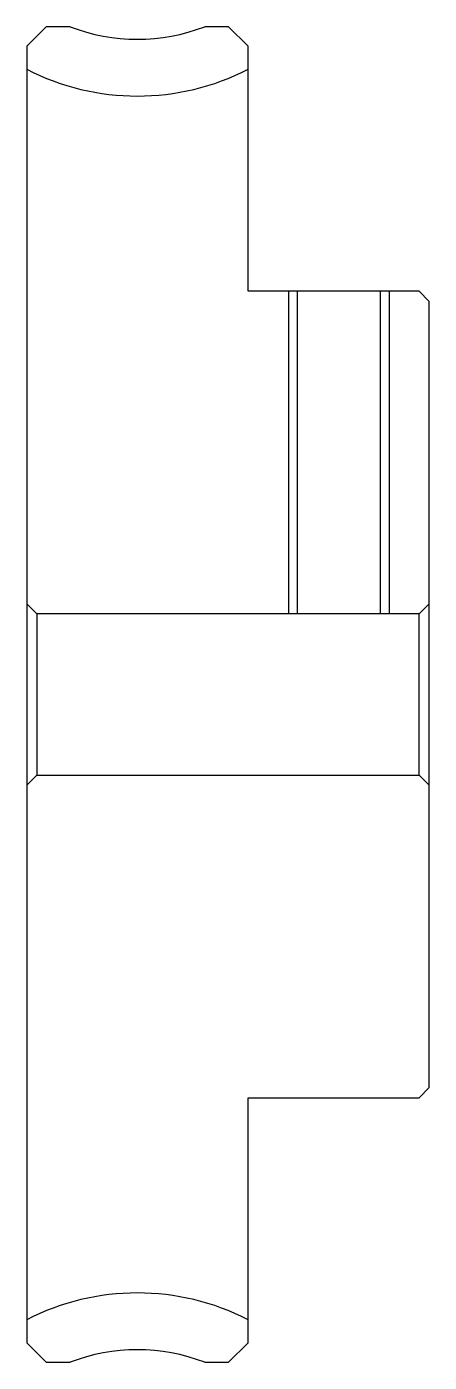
# Model space of a CAD drawing. Header units: metres. Extents: x 69 to 196, y 47 to 113.
# Drawn here: x 68.7 to 88.7, y 46.7 to 113 of the extents above.
import ezdxf

# ---------------------------------------------------------------- set-up
doc = ezdxf.new("R2010")
doc.units = ezdxf.units.M

msp = doc.modelspace()

# ---------------------------------------------------------------- linework, layer by layer
at = {"color": 4}
for p, q in [((88.709679, 84.338707), (88.209679, 83.838707)), ((68.709679, 75.338707), (69.209679, 75.838707)), ((88.709679, 75.338707), (88.209679, 75.838707))]:
    msp.add_line(p, q, dxfattribs=at)
for points in [[(70.867241, 112.963707), (69.677422, 112.963707), (68.709679, 111.995964), (68.709679, 75.338707)], [(79.709679, 99.838707), (79.709679, 111.995964), (78.741936, 112.963707), (77.552116, 112.963707)], [(79.709679, 59.838707), (88.209679, 59.838707), (88.709679, 60.338707), (88.709679, 99.338707), (88.209679, 99.838707), (79.709679, 99.838707)], [(81.709679, 99.838707), (81.709679, 83.838707)], [(82.144676, 99.838707), (82.144676, 83.838707)], [(86.274681, 99.838707), (86.274681, 83.838707)], [(86.709679, 99.838707), (86.709679, 83.838707)], [(68.709679, 84.338707), (69.209679, 83.838707), (69.209679, 75.838707), (88.209679, 75.838707), (88.209679, 83.838707), (69.209679, 83.838707)], [(68.709679, 75.338707), (68.709679, 47.68145), (69.677422, 46.713707), (70.867241, 46.713707)], [(77.552116, 46.713707), (78.741936, 46.713707), (79.709679, 47.68145), (79.709679, 59.838707)]]:
    msp.add_lwpolyline(points, dxfattribs=at)
for centre, radius, start, end in [((74.209679, 121.588707), 9.25, 248.81721776, 291.18278402), ((74.209679, 121.588707), 12.063, 242.87458882, 297.12541118), ((74.209679, 38.088707), 12.063, 62.87458882, 117.12541118), ((74.209679, 38.088707), 9.25, 68.81721598, 111.18278224)]:
    msp.add_arc(centre, radius, start, end, dxfattribs=at)

doc.saveas('drawing.dxf')
